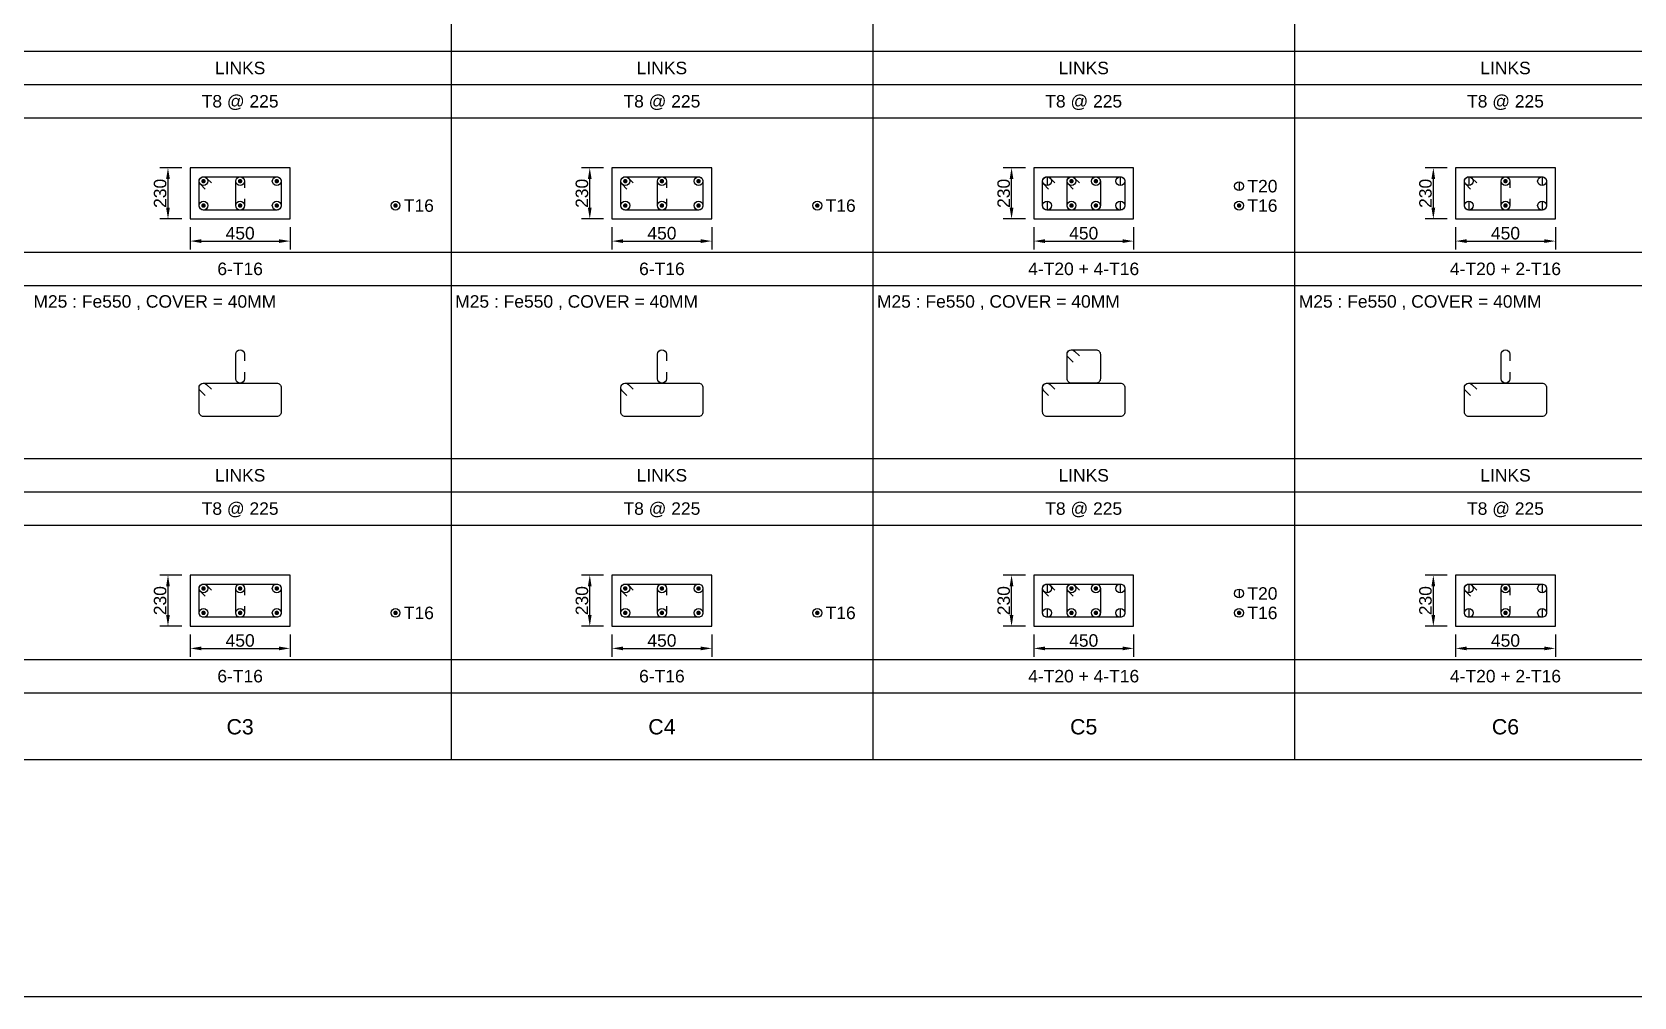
# Model space of a CAD drawing. Header units: inches. Extents: x -816171 to 9366335, y -450961 to 689132.
# Drawn here: x -212168 to -183303, y -22508 to -5119 of the extents above; entities that cross this region are included whole.
import ezdxf
from ezdxf.enums import TextEntityAlignment as Align

# ---------------------------------------------------------------- set-up
doc = ezdxf.new("R2010")
doc.units = ezdxf.units.IN
doc.header["$MEASUREMENT"] = 0
for name, color, linetype in [('Concrete Line', 2, 'Continuous'), ('Dim', 31, 'Continuous'), ('Link', 225, 'Continuous'), ('Reinforcement', 130, 'Continuous'), ('Schedule Border', 60, 'Continuous'), ('Schedule Header', 4, 'Continuous'), ('Schedule Line', 60, 'Continuous'), ('Text', 31, 'Continuous')]:
    doc.layers.add(name, color=color, linetype=linetype)
doc.styles.add('SC-COL1', font='SansSerif')
doc.styles.add('SC-COL2', font='SansSerif')
doc.dimstyles.new('ColumnSch', dxfattribs={"dimtxt": 225, "dimasz": 200, "dimexe": 150, "dimexo": 150, "dimgap": 25, "dimtad": 1, "dimtoh": 1, "dimdec": 4, "dimzin": 0, "dimdsep": 46, "dimtxsty": 'SC-COL2', "dimcen": 0.09, "dimclrd": 8, "dimclre": 8, "dimclrt": 31, "dimadec": 0, "dimazin": 0, "dimtfac": 1, "dimtdec": 0, "dimtix": 1, "dimtofl": 0, "dimtmove": 0, "dimatfit": 3, "dimfxl": 1, "dimtolj": 1, "dimtzin": 0, "dimarcsym": 0})

# ---------------------------------------------------------------- blocks, each defined once
blk = doc.blocks.new('*D250')
at = {"layer": 'DEFPOINTS', "color": 0, "transparency": 16777216}
for p in [(-209318, -15826), (-207518, -15826), (-207518, -16226)]:
    blk.add_point(p, dxfattribs=at)
at = {"layer": 'Dim', "color": 8, "lineweight": -2, "transparency": 16777216}
for p, q in [((-209318, -15976), (-209318, -16376)), ((-207518, -15976), (-207518, -16376)), ((-209118, -16226), (-207718, -16226))]:
    blk.add_line(p, q, dxfattribs=at)
at = {"layer": 'Dim', "color": 8, "transparency": 16777216}
for points in [[(-209118, -16193), (-209118, -16260), (-209318, -16226)], [(-207718, -16193), (-207718, -16260), (-207518, -16226)]]:
    blk.add_solid(points, dxfattribs=at)
at = {"layer": 'Dim', "color": 31, "transparency": 16777216, "insert": (-208418, -16085), "char_height": 225, "attachment_point": 5, "style": 'SC-COL2'}
blk.add_mtext('\\A1;450', dxfattribs=at)
blk = doc.blocks.new('*D251')
at = {"layer": 'DEFPOINTS', "color": 0, "transparency": 16777216}
for p in [(-209718, -14906), (-209318, -14906), (-209318, -15826)]:
    blk.add_point(p, dxfattribs=at)
at = {"layer": 'Dim', "color": 8, "lineweight": -2, "transparency": 16777216}
for p, q in [((-209468, -14906), (-209868, -14906)), ((-209718, -15626), (-209718, -15106)), ((-209468, -15826), (-209868, -15826))]:
    blk.add_line(p, q, dxfattribs=at)
at = {"layer": 'Dim', "color": 8, "transparency": 16777216}
for points in [[(-209752, -15106), (-209685, -15106), (-209718, -14906)], [(-209752, -15626), (-209685, -15626), (-209718, -15826)]]:
    blk.add_solid(points, dxfattribs=at)
at = {"layer": 'Dim', "color": 31, "transparency": 16777216, "insert": (-209859, -15366), "char_height": 225, "attachment_point": 5, "rotation": 90, "style": 'SC-COL2'}
blk.add_mtext('\\A1;230', dxfattribs=at)
blk = doc.blocks.new('*D262')
at = {"layer": 'DEFPOINTS', "color": 0, "transparency": 16777216}
for p in [(-209318, -8486), (-207518, -8486), (-207518, -8886)]:
    blk.add_point(p, dxfattribs=at)
at = {"layer": 'Dim', "color": 8, "lineweight": -2, "transparency": 16777216}
for p, q in [((-209318, -8636), (-209318, -9036)), ((-207518, -8636), (-207518, -9036)), ((-209118, -8886), (-207718, -8886))]:
    blk.add_line(p, q, dxfattribs=at)
at = {"layer": 'Dim', "color": 8, "transparency": 16777216}
for points in [[(-209118, -8853), (-209118, -8920), (-209318, -8886)], [(-207718, -8853), (-207718, -8920), (-207518, -8886)]]:
    blk.add_solid(points, dxfattribs=at)
at = {"layer": 'Dim', "color": 31, "transparency": 16777216, "insert": (-208418, -8745), "char_height": 225, "attachment_point": 5, "style": 'SC-COL2'}
blk.add_mtext('\\A1;450', dxfattribs=at)
blk = doc.blocks.new('*D263')
at = {"layer": 'DEFPOINTS', "color": 0, "transparency": 16777216}
for p in [(-209718, -7566), (-209318, -7566), (-209318, -8486)]:
    blk.add_point(p, dxfattribs=at)
at = {"layer": 'Dim', "color": 8, "lineweight": -2, "transparency": 16777216}
for p, q in [((-209468, -7566), (-209868, -7566)), ((-209718, -8286), (-209718, -7766)), ((-209468, -8486), (-209868, -8486))]:
    blk.add_line(p, q, dxfattribs=at)
at = {"layer": 'Dim', "color": 8, "transparency": 16777216}
for points in [[(-209752, -7766), (-209685, -7766), (-209718, -7566)], [(-209752, -8286), (-209685, -8286), (-209718, -8486)]]:
    blk.add_solid(points, dxfattribs=at)
at = {"layer": 'Dim', "color": 31, "transparency": 16777216, "insert": (-209859, -8026), "char_height": 225, "attachment_point": 5, "rotation": 90, "style": 'SC-COL2'}
blk.add_mtext('\\A1;230', dxfattribs=at)
blk = doc.blocks.new('*D256')
at = {"layer": 'DEFPOINTS', "color": 0, "transparency": 16777216}
for p in [(-201718, -15826), (-199918, -15826), (-199918, -16226)]:
    blk.add_point(p, dxfattribs=at)
at = {"layer": 'Dim', "color": 8, "lineweight": -2, "transparency": 16777216}
for p, q in [((-201718, -15976), (-201718, -16376)), ((-199918, -15976), (-199918, -16376)), ((-201518, -16226), (-200118, -16226))]:
    blk.add_line(p, q, dxfattribs=at)
at = {"layer": 'Dim', "color": 8, "transparency": 16777216}
for points in [[(-201518, -16193), (-201518, -16260), (-201718, -16226)], [(-200118, -16193), (-200118, -16260), (-199918, -16226)]]:
    blk.add_solid(points, dxfattribs=at)
at = {"layer": 'Dim', "color": 31, "transparency": 16777216, "insert": (-200818, -16085), "char_height": 225, "attachment_point": 5, "style": 'SC-COL2'}
blk.add_mtext('\\A1;450', dxfattribs=at)
blk = doc.blocks.new('*D257')
at = {"layer": 'DEFPOINTS', "color": 0, "transparency": 16777216}
for p in [(-202118, -14906), (-201718, -14906), (-201718, -15826)]:
    blk.add_point(p, dxfattribs=at)
at = {"layer": 'Dim', "color": 8, "lineweight": -2, "transparency": 16777216}
for p, q in [((-201868, -14906), (-202268, -14906)), ((-202118, -15626), (-202118, -15106)), ((-201868, -15826), (-202268, -15826))]:
    blk.add_line(p, q, dxfattribs=at)
at = {"layer": 'Dim', "color": 8, "transparency": 16777216}
for points in [[(-202152, -15106), (-202085, -15106), (-202118, -14906)], [(-202152, -15626), (-202085, -15626), (-202118, -15826)]]:
    blk.add_solid(points, dxfattribs=at)
at = {"layer": 'Dim', "color": 31, "transparency": 16777216, "insert": (-202259, -15366), "char_height": 225, "attachment_point": 5, "rotation": 90, "style": 'SC-COL2'}
blk.add_mtext('\\A1;230', dxfattribs=at)
blk = doc.blocks.new('*D258')
at = {"layer": 'DEFPOINTS', "color": 0, "transparency": 16777216}
for p in [(-201718, -8486), (-199918, -8486), (-199918, -8886)]:
    blk.add_point(p, dxfattribs=at)
at = {"layer": 'Dim', "color": 8, "lineweight": -2, "transparency": 16777216}
for p, q in [((-201718, -8636), (-201718, -9036)), ((-199918, -8636), (-199918, -9036)), ((-201518, -8886), (-200118, -8886))]:
    blk.add_line(p, q, dxfattribs=at)
at = {"layer": 'Dim', "color": 8, "transparency": 16777216}
for points in [[(-201518, -8853), (-201518, -8920), (-201718, -8886)], [(-200118, -8853), (-200118, -8920), (-199918, -8886)]]:
    blk.add_solid(points, dxfattribs=at)
at = {"layer": 'Dim', "color": 31, "transparency": 16777216, "insert": (-200818, -8745), "char_height": 225, "attachment_point": 5, "style": 'SC-COL2'}
blk.add_mtext('\\A1;450', dxfattribs=at)
blk = doc.blocks.new('*D259')
at = {"layer": 'DEFPOINTS', "color": 0, "transparency": 16777216}
for p in [(-202118, -7566), (-201718, -7566), (-201718, -8486)]:
    blk.add_point(p, dxfattribs=at)
at = {"layer": 'Dim', "color": 8, "lineweight": -2, "transparency": 16777216}
for p, q in [((-201868, -7566), (-202268, -7566)), ((-202118, -8286), (-202118, -7766)), ((-201868, -8486), (-202268, -8486))]:
    blk.add_line(p, q, dxfattribs=at)
at = {"layer": 'Dim', "color": 8, "transparency": 16777216}
for points in [[(-202152, -7766), (-202085, -7766), (-202118, -7566)], [(-202152, -8286), (-202085, -8286), (-202118, -8486)]]:
    blk.add_solid(points, dxfattribs=at)
at = {"layer": 'Dim', "color": 31, "transparency": 16777216, "insert": (-202259, -8026), "char_height": 225, "attachment_point": 5, "rotation": 90, "style": 'SC-COL2'}
blk.add_mtext('\\A1;230', dxfattribs=at)
blk = doc.blocks.new('*D268')
at = {"layer": 'DEFPOINTS', "color": 0, "transparency": 16777216}
for p in [(-194118, -15826), (-192318, -15826), (-192318, -16226)]:
    blk.add_point(p, dxfattribs=at)
at = {"layer": 'Dim', "color": 8, "lineweight": -2, "transparency": 16777216}
for p, q in [((-194118, -15976), (-194118, -16376)), ((-192318, -15976), (-192318, -16376)), ((-193918, -16226), (-192518, -16226))]:
    blk.add_line(p, q, dxfattribs=at)
at = {"layer": 'Dim', "color": 8, "transparency": 16777216}
for points in [[(-193918, -16193), (-193918, -16260), (-194118, -16226)], [(-192518, -16193), (-192518, -16260), (-192318, -16226)]]:
    blk.add_solid(points, dxfattribs=at)
at = {"layer": 'Dim', "color": 31, "transparency": 16777216, "insert": (-193218, -16085), "char_height": 225, "attachment_point": 5, "style": 'SC-COL2'}
blk.add_mtext('\\A1;450', dxfattribs=at)
blk = doc.blocks.new('*D269')
at = {"layer": 'DEFPOINTS', "color": 0, "transparency": 16777216}
for p in [(-194518, -14906), (-194118, -14906), (-194118, -15826)]:
    blk.add_point(p, dxfattribs=at)
at = {"layer": 'Dim', "color": 8, "lineweight": -2, "transparency": 16777216}
for p, q in [((-194268, -14906), (-194668, -14906)), ((-194518, -15626), (-194518, -15106)), ((-194268, -15826), (-194668, -15826))]:
    blk.add_line(p, q, dxfattribs=at)
at = {"layer": 'Dim', "color": 8, "transparency": 16777216}
for points in [[(-194552, -15106), (-194485, -15106), (-194518, -14906)], [(-194552, -15626), (-194485, -15626), (-194518, -15826)]]:
    blk.add_solid(points, dxfattribs=at)
at = {"layer": 'Dim', "color": 31, "transparency": 16777216, "insert": (-194659, -15366), "char_height": 225, "attachment_point": 5, "rotation": 90, "style": 'SC-COL2'}
blk.add_mtext('\\A1;230', dxfattribs=at)
blk = doc.blocks.new('*D274')
at = {"layer": 'DEFPOINTS', "color": 0, "transparency": 16777216}
for p in [(-194118, -8486), (-192318, -8486), (-192318, -8886)]:
    blk.add_point(p, dxfattribs=at)
at = {"layer": 'Dim', "color": 8, "lineweight": -2, "transparency": 16777216}
for p, q in [((-194118, -8636), (-194118, -9036)), ((-192318, -8636), (-192318, -9036)), ((-193918, -8886), (-192518, -8886))]:
    blk.add_line(p, q, dxfattribs=at)
at = {"layer": 'Dim', "color": 8, "transparency": 16777216}
for points in [[(-193918, -8853), (-193918, -8920), (-194118, -8886)], [(-192518, -8853), (-192518, -8920), (-192318, -8886)]]:
    blk.add_solid(points, dxfattribs=at)
at = {"layer": 'Dim', "color": 31, "transparency": 16777216, "insert": (-193218, -8745), "char_height": 225, "attachment_point": 5, "style": 'SC-COL2'}
blk.add_mtext('\\A1;450', dxfattribs=at)
blk = doc.blocks.new('*D275')
at = {"layer": 'DEFPOINTS', "color": 0, "transparency": 16777216}
for p in [(-194518, -7566), (-194118, -7566), (-194118, -8486)]:
    blk.add_point(p, dxfattribs=at)
at = {"layer": 'Dim', "color": 8, "lineweight": -2, "transparency": 16777216}
for p, q in [((-194268, -7566), (-194668, -7566)), ((-194518, -8286), (-194518, -7766)), ((-194268, -8486), (-194668, -8486))]:
    blk.add_line(p, q, dxfattribs=at)
at = {"layer": 'Dim', "color": 8, "transparency": 16777216}
for points in [[(-194552, -7766), (-194485, -7766), (-194518, -7566)], [(-194552, -8286), (-194485, -8286), (-194518, -8486)]]:
    blk.add_solid(points, dxfattribs=at)
at = {"layer": 'Dim', "color": 31, "transparency": 16777216, "insert": (-194659, -8026), "char_height": 225, "attachment_point": 5, "rotation": 90, "style": 'SC-COL2'}
blk.add_mtext('\\A1;230', dxfattribs=at)
blk = doc.blocks.new('*D272')
at = {"layer": 'DEFPOINTS', "color": 0, "transparency": 16777216}
for p in [(-186518, -15826), (-184718, -15826), (-184718, -16226)]:
    blk.add_point(p, dxfattribs=at)
at = {"layer": 'Dim', "color": 8, "lineweight": -2, "transparency": 16777216}
for p, q in [((-186518, -15976), (-186518, -16376)), ((-184718, -15976), (-184718, -16376)), ((-186318, -16226), (-184918, -16226))]:
    blk.add_line(p, q, dxfattribs=at)
at = {"layer": 'Dim', "color": 8, "transparency": 16777216}
for points in [[(-186318, -16193), (-186318, -16260), (-186518, -16226)], [(-184918, -16193), (-184918, -16260), (-184718, -16226)]]:
    blk.add_solid(points, dxfattribs=at)
at = {"layer": 'Dim', "color": 31, "transparency": 16777216, "insert": (-185618, -16085), "char_height": 225, "attachment_point": 5, "style": 'SC-COL2'}
blk.add_mtext('\\A1;450', dxfattribs=at)
blk = doc.blocks.new('*D273')
at = {"layer": 'DEFPOINTS', "color": 0, "transparency": 16777216}
for p in [(-186918, -14906), (-186518, -14906), (-186518, -15826)]:
    blk.add_point(p, dxfattribs=at)
at = {"layer": 'Dim', "color": 8, "lineweight": -2, "transparency": 16777216}
for p, q in [((-186668, -14906), (-187068, -14906)), ((-186918, -15626), (-186918, -15106)), ((-186668, -15826), (-187068, -15826))]:
    blk.add_line(p, q, dxfattribs=at)
at = {"layer": 'Dim', "color": 8, "transparency": 16777216}
for points in [[(-186952, -15106), (-186885, -15106), (-186918, -14906)], [(-186952, -15626), (-186885, -15626), (-186918, -15826)]]:
    blk.add_solid(points, dxfattribs=at)
at = {"layer": 'Dim', "color": 31, "transparency": 16777216, "insert": (-187059, -15366), "char_height": 225, "attachment_point": 5, "rotation": 90, "style": 'SC-COL2'}
blk.add_mtext('\\A1;230', dxfattribs=at)
blk = doc.blocks.new('*D278')
at = {"layer": 'DEFPOINTS', "color": 0, "transparency": 16777216}
for p in [(-186518, -8486), (-184718, -8486), (-184718, -8886)]:
    blk.add_point(p, dxfattribs=at)
at = {"layer": 'Dim', "color": 8, "lineweight": -2, "transparency": 16777216}
for p, q in [((-186518, -8636), (-186518, -9036)), ((-184718, -8636), (-184718, -9036)), ((-186318, -8886), (-184918, -8886))]:
    blk.add_line(p, q, dxfattribs=at)
at = {"layer": 'Dim', "color": 8, "transparency": 16777216}
for points in [[(-186318, -8853), (-186318, -8920), (-186518, -8886)], [(-184918, -8853), (-184918, -8920), (-184718, -8886)]]:
    blk.add_solid(points, dxfattribs=at)
at = {"layer": 'Dim', "color": 31, "transparency": 16777216, "insert": (-185618, -8745), "char_height": 225, "attachment_point": 5, "style": 'SC-COL2'}
blk.add_mtext('\\A1;450', dxfattribs=at)
blk = doc.blocks.new('*D279')
at = {"layer": 'DEFPOINTS', "color": 0, "transparency": 16777216}
for p in [(-186918, -7566), (-186518, -7566), (-186518, -8486)]:
    blk.add_point(p, dxfattribs=at)
at = {"layer": 'Dim', "color": 8, "lineweight": -2, "transparency": 16777216}
for p, q in [((-186668, -7566), (-187068, -7566)), ((-186918, -8286), (-186918, -7766)), ((-186668, -8486), (-187068, -8486))]:
    blk.add_line(p, q, dxfattribs=at)
at = {"layer": 'Dim', "color": 8, "transparency": 16777216}
for points in [[(-186952, -7766), (-186885, -7766), (-186918, -7566)], [(-186952, -8286), (-186885, -8286), (-186918, -8486)]]:
    blk.add_solid(points, dxfattribs=at)
at = {"layer": 'Dim', "color": 31, "transparency": 16777216, "insert": (-187059, -8026), "char_height": 225, "attachment_point": 5, "rotation": 90, "style": 'SC-COL2'}
blk.add_mtext('\\A1;230', dxfattribs=at)

msp = doc.modelspace()

# ---------------------------------------------------------------- linework, layer by layer
msp.add_line((-181417.4681, -22507.8199), (-266927.7018, -22507.8199))
at = {"layer": 'Concrete Line'}
for points in [[(-207518.25711, -7566.22543), (-209318.25711, -7566.22543)], [(-209318.25711, -7566.22543), (-209318.25711, -8486.22543)], [(-207518.25711, -8486.22543), (-207518.25711, -7566.22543)], [(-199918.25711, -7566.22543), (-201718.25711, -7566.22543)], [(-201718.25711, -7566.22543), (-201718.25711, -8486.22543)], [(-199918.25711, -8486.22543), (-199918.25711, -7566.22543)], [(-192318.25711, -7566.22543), (-194118.25711, -7566.22543)], [(-194118.25711, -7566.22543), (-194118.25711, -8486.22543)], [(-192318.25711, -8486.22543), (-192318.25711, -7566.22543)], [(-184718.25711, -7566.22543), (-186518.25711, -7566.22543)], [(-186518.25711, -7566.22543), (-186518.25711, -8486.22543)], [(-184718.25711, -8486.22543), (-184718.25711, -7566.22543)], [(-209318.25711, -8486.22543), (-207518.25711, -8486.22543)], [(-201718.25711, -8486.22543), (-199918.25711, -8486.22543)], [(-194118.25711, -8486.22543), (-192318.25711, -8486.22543)], [(-186518.25711, -8486.22543), (-184718.25711, -8486.22543)], [(-207518.25711, -14906.22543), (-209318.25711, -14906.22543)], [(-209318.25711, -14906.22543), (-209318.25711, -15826.22543)], [(-207518.25711, -15826.22543), (-207518.25711, -14906.22543)], [(-199918.25711, -14906.22543), (-201718.25711, -14906.22543)], [(-201718.25711, -14906.22543), (-201718.25711, -15826.22543)], [(-199918.25711, -15826.22543), (-199918.25711, -14906.22543)], [(-192318.25711, -14906.22543), (-194118.25711, -14906.22543)], [(-194118.25711, -14906.22543), (-194118.25711, -15826.22543)], [(-192318.25711, -15826.22543), (-192318.25711, -14906.22543)], [(-184718.25711, -14906.22543), (-186518.25711, -14906.22543)], [(-186518.25711, -14906.22543), (-186518.25711, -15826.22543)], [(-184718.25711, -15826.22543), (-184718.25711, -14906.22543)], [(-209318.25711, -15826.22543), (-207518.25711, -15826.22543)], [(-201718.25711, -15826.22543), (-199918.25711, -15826.22543)], [(-194118.25711, -15826.22543), (-192318.25711, -15826.22543)], [(-186518.25711, -15826.22543), (-184718.25711, -15826.22543)]]:
    msp.add_lwpolyline(points, dxfattribs=at)
at = {"layer": 'Link'}
for points in [[(-209049.97309, -7947.64684), (-209134.82575, -7862.79387, -0.6681779738), (-209078.25711, -7726.22543), (-207758.25711, -7726.22543, -0.4142135624), (-207678.25711, -7806.22543), (-207678.25711, -8246.22543, -0.4142135624), (-207758.25711, -8326.22543), (-209078.25711, -8326.22543, -0.4142135624), (-209158.25711, -8246.22543), (-209158.25711, -7806.22543, -0.6681793021), (-209021.68846, -7749.65699), (-208936.8358, -7834.50996)], [(-208338.25711, -8126.22543), (-208338.25711, -8246.22543, -1), (-208498.25711, -8246.22543), (-208498.25711, -7806.22543, -1), (-208338.25711, -7806.22543), (-208338.25711, -7926.22543)], [(-201449.97309, -7947.64684), (-201534.82575, -7862.79387, -0.6681779738), (-201478.25711, -7726.22543), (-200158.25711, -7726.22543, -0.4142135624), (-200078.25711, -7806.22543), (-200078.25711, -8246.22543, -0.4142135624), (-200158.25711, -8326.22543), (-201478.25711, -8326.22543, -0.4142135624), (-201558.25711, -8246.22543), (-201558.25711, -7806.22543, -0.6681793021), (-201421.68846, -7749.65699), (-201336.8358, -7834.50996)], [(-200738.25711, -8126.22543), (-200738.25711, -8246.22543, -1), (-200898.25711, -8246.22543), (-200898.25711, -7806.22543, -1), (-200738.25711, -7806.22543), (-200738.25711, -7926.22543)], [(-193849.97309, -7947.64684), (-193934.82575, -7862.79387, -0.6681779738), (-193878.25711, -7726.22543), (-192558.25711, -7726.22543, -0.4142135624), (-192478.25711, -7806.22543), (-192478.25711, -8246.22543, -0.4142135624), (-192558.25711, -8326.22543), (-193878.25711, -8326.22543, -0.4142135624), (-193958.25711, -8246.22543), (-193958.25711, -7806.22543, -0.6681793021), (-193821.68846, -7749.65699), (-193736.8358, -7834.50996)], [(-193409.97309, -7947.64684), (-193494.82575, -7862.79387, -0.6681779738), (-193438.25711, -7726.22543), (-192998.25711, -7726.22543, -0.4142135624), (-192918.25711, -7806.22543), (-192918.25711, -8246.22543, -0.4142135624), (-192998.25711, -8326.22543), (-193438.25711, -8326.22543, -0.4142135624), (-193518.25711, -8246.22543), (-193518.25711, -7806.22543, -0.6681793021), (-193381.68846, -7749.65699), (-193296.8358, -7834.50996)], [(-186249.97309, -7947.64684), (-186334.82575, -7862.79387, -0.6681779738), (-186278.25711, -7726.22543), (-184958.25711, -7726.22543, -0.4142135624), (-184878.25711, -7806.22543), (-184878.25711, -8246.22543, -0.4142135624), (-184958.25711, -8326.22543), (-186278.25711, -8326.22543, -0.4142135624), (-186358.25711, -8246.22543), (-186358.25711, -7806.22543, -0.6681793021), (-186221.68846, -7749.65699), (-186136.8358, -7834.50996)], [(-185538.25711, -8126.22543), (-185538.25711, -8246.22543, -1), (-185698.25711, -8246.22543), (-185698.25711, -7806.22543, -1), (-185538.25711, -7806.22543), (-185538.25711, -7926.22543)], [(-208338.25711, -11246.22543), (-208338.25711, -11366.22543, -1), (-208498.25711, -11366.22543), (-208498.25711, -10926.22543, -1), (-208338.25711, -10926.22543), (-208338.25711, -11046.22543)], [(-200738.25711, -11246.22543), (-200738.25711, -11366.22543, -1), (-200898.25711, -11366.22543), (-200898.25711, -10926.22543, -1), (-200738.25711, -10926.22543), (-200738.25711, -11046.22543)], [(-193409.97309, -11067.64684), (-193494.82575, -10982.79387, -0.6681779738), (-193438.25711, -10846.22543), (-192998.25711, -10846.22543, -0.4142135624), (-192918.25711, -10926.22543), (-192918.25711, -11366.22543, -0.4142135624), (-192998.25711, -11446.22543), (-193438.25711, -11446.22543, -0.4142135624), (-193518.25711, -11366.22543), (-193518.25711, -10926.22543, -0.6681793021), (-193381.68846, -10869.65699), (-193296.8358, -10954.50996)], [(-185538.25711, -11246.22543), (-185538.25711, -11366.22543, -1), (-185698.25711, -11366.22543), (-185698.25711, -10926.22543, -1), (-185538.25711, -10926.22543), (-185538.25711, -11046.22543)], [(-209049.97309, -11667.64684), (-209134.82575, -11582.79387, -0.6681779738), (-209078.25711, -11446.22543), (-207758.25711, -11446.22543, -0.4142135624), (-207678.25711, -11526.22543), (-207678.25711, -11966.22543, -0.4142135624), (-207758.25711, -12046.22543), (-209078.25711, -12046.22543, -0.4142135624), (-209158.25711, -11966.22543), (-209158.25711, -11526.22543, -0.6681793021), (-209021.68846, -11469.65699), (-208936.8358, -11554.50996)], [(-201449.97309, -11667.64684), (-201534.82575, -11582.79387, -0.6681779738), (-201478.25711, -11446.22543), (-200158.25711, -11446.22543, -0.4142135624), (-200078.25711, -11526.22543), (-200078.25711, -11966.22543, -0.4142135624), (-200158.25711, -12046.22543), (-201478.25711, -12046.22543, -0.4142135624), (-201558.25711, -11966.22543), (-201558.25711, -11526.22543, -0.6681793021), (-201421.68846, -11469.65699), (-201336.8358, -11554.50996)], [(-193849.97309, -11667.64684), (-193934.82575, -11582.79387, -0.6681779738), (-193878.25711, -11446.22543), (-192558.25711, -11446.22543, -0.4142135624), (-192478.25711, -11526.22543), (-192478.25711, -11966.22543, -0.4142135624), (-192558.25711, -12046.22543), (-193878.25711, -12046.22543, -0.4142135624), (-193958.25711, -11966.22543), (-193958.25711, -11526.22543, -0.6681793021), (-193821.68846, -11469.65699), (-193736.8358, -11554.50996)], [(-186249.97309, -11667.64684), (-186334.82575, -11582.79387, -0.6681779738), (-186278.25711, -11446.22543), (-184958.25711, -11446.22543, -0.4142135624), (-184878.25711, -11526.22543), (-184878.25711, -11966.22543, -0.4142135624), (-184958.25711, -12046.22543), (-186278.25711, -12046.22543, -0.4142135624), (-186358.25711, -11966.22543), (-186358.25711, -11526.22543, -0.6681793021), (-186221.68846, -11469.65699), (-186136.8358, -11554.50996)], [(-209049.97309, -15287.64684), (-209134.82575, -15202.79387, -0.6681779738), (-209078.25711, -15066.22543), (-207758.25711, -15066.22543, -0.4142135624), (-207678.25711, -15146.22543), (-207678.25711, -15586.22543, -0.4142135624), (-207758.25711, -15666.22543), (-209078.25711, -15666.22543, -0.4142135624), (-209158.25711, -15586.22543), (-209158.25711, -15146.22543, -0.6681793021), (-209021.68846, -15089.65699), (-208936.8358, -15174.50996)], [(-208338.25711, -15466.22543), (-208338.25711, -15586.22543, -1), (-208498.25711, -15586.22543), (-208498.25711, -15146.22543, -1), (-208338.25711, -15146.22543), (-208338.25711, -15266.22543)], [(-201449.97309, -15287.64684), (-201534.82575, -15202.79387, -0.6681779738), (-201478.25711, -15066.22543), (-200158.25711, -15066.22543, -0.4142135624), (-200078.25711, -15146.22543), (-200078.25711, -15586.22543, -0.4142135624), (-200158.25711, -15666.22543), (-201478.25711, -15666.22543, -0.4142135624), (-201558.25711, -15586.22543), (-201558.25711, -15146.22543, -0.6681793021), (-201421.68846, -15089.65699), (-201336.8358, -15174.50996)], [(-200738.25711, -15466.22543), (-200738.25711, -15586.22543, -1), (-200898.25711, -15586.22543), (-200898.25711, -15146.22543, -1), (-200738.25711, -15146.22543), (-200738.25711, -15266.22543)], [(-193849.97309, -15287.64684), (-193934.82575, -15202.79387, -0.6681779738), (-193878.25711, -15066.22543), (-192558.25711, -15066.22543, -0.4142135624), (-192478.25711, -15146.22543), (-192478.25711, -15586.22543, -0.4142135624), (-192558.25711, -15666.22543), (-193878.25711, -15666.22543, -0.4142135624), (-193958.25711, -15586.22543), (-193958.25711, -15146.22543, -0.6681793021), (-193821.68846, -15089.65699), (-193736.8358, -15174.50996)], [(-193409.97309, -15287.64684), (-193494.82575, -15202.79387, -0.6681779738), (-193438.25711, -15066.22543), (-192998.25711, -15066.22543, -0.4142135624), (-192918.25711, -15146.22543), (-192918.25711, -15586.22543, -0.4142135624), (-192998.25711, -15666.22543), (-193438.25711, -15666.22543, -0.4142135624), (-193518.25711, -15586.22543), (-193518.25711, -15146.22543, -0.6681793021), (-193381.68846, -15089.65699), (-193296.8358, -15174.50996)], [(-186249.97309, -15287.64684), (-186334.82575, -15202.79387, -0.6681779738), (-186278.25711, -15066.22543), (-184958.25711, -15066.22543, -0.4142135624), (-184878.25711, -15146.22543), (-184878.25711, -15586.22543, -0.4142135624), (-184958.25711, -15666.22543), (-186278.25711, -15666.22543, -0.4142135624), (-186358.25711, -15586.22543), (-186358.25711, -15146.22543, -0.6681793021), (-186221.68846, -15089.65699), (-186136.8358, -15174.50996)], [(-185538.25711, -15466.22543), (-185538.25711, -15586.22543, -1), (-185698.25711, -15586.22543), (-185698.25711, -15146.22543, -1), (-185538.25711, -15146.22543), (-185538.25711, -15266.22543)]]:
    msp.add_lwpolyline(points, format="xyb", dxfattribs=at)
at = {"layer": 'Reinforcement', "color": 130, "const_width": 40}
for points in [[(-209098.25711, -7806.22543, 1), (-209058.25711, -7806.22543, 1)], [(-208438.25711, -7806.22543, 1), (-208398.25711, -7806.22543, 1)], [(-207778.25711, -7806.22543, 1), (-207738.25711, -7806.22543, 1)], [(-201498.25711, -7806.22543, 1), (-201458.25711, -7806.22543, 1)], [(-200838.25711, -7806.22543, 1), (-200798.25711, -7806.22543, 1)], [(-200178.25711, -7806.22543, 1), (-200138.25711, -7806.22543, 1)], [(-193458.25711, -7806.22543, 1), (-193418.25711, -7806.22543, 1)], [(-193018.25711, -7806.22543, 1), (-192978.25711, -7806.22543, 1)], [(-185638.25711, -7806.22543, 1), (-185598.25711, -7806.22543, 1)], [(-209098.25711, -8246.22543, 1), (-209058.25711, -8246.22543, 1)], [(-208438.25711, -8246.22543, 1), (-208398.25711, -8246.22543, 1)], [(-207778.25711, -8246.22543, 1), (-207738.25711, -8246.22543, 1)], [(-205638.25711, -8246.22543, 1), (-205598.25711, -8246.22543, 1)], [(-201498.25711, -8246.22543, 1), (-201458.25711, -8246.22543, 1)], [(-200838.25711, -8246.22543, 1), (-200798.25711, -8246.22543, 1)], [(-200178.25711, -8246.22543, 1), (-200138.25711, -8246.22543, 1)], [(-198038.25711, -8246.22543, 1), (-197998.25711, -8246.22543, 1)], [(-193458.25711, -8246.22543, 1), (-193418.25711, -8246.22543, 1)], [(-193018.25711, -8246.22543, 1), (-192978.25711, -8246.22543, 1)], [(-190438.25711, -8246.22543, 1), (-190398.25711, -8246.22543, 1)], [(-185638.25711, -8246.22543, 1), (-185598.25711, -8246.22543, 1)], [(-209098.25711, -15146.22543, 1), (-209058.25711, -15146.22543, 1)], [(-208438.25711, -15146.22543, 1), (-208398.25711, -15146.22543, 1)], [(-207778.25711, -15146.22543, 1), (-207738.25711, -15146.22543, 1)], [(-201498.25711, -15146.22543, 1), (-201458.25711, -15146.22543, 1)], [(-200838.25711, -15146.22543, 1), (-200798.25711, -15146.22543, 1)], [(-200178.25711, -15146.22543, 1), (-200138.25711, -15146.22543, 1)], [(-193458.25711, -15146.22543, 1), (-193418.25711, -15146.22543, 1)], [(-193018.25711, -15146.22543, 1), (-192978.25711, -15146.22543, 1)], [(-185638.25711, -15146.22543, 1), (-185598.25711, -15146.22543, 1)], [(-209098.25711, -15586.22543, 1), (-209058.25711, -15586.22543, 1)], [(-208438.25711, -15586.22543, 1), (-208398.25711, -15586.22543, 1)], [(-207778.25711, -15586.22543, 1), (-207738.25711, -15586.22543, 1)], [(-205638.25711, -15586.22543, 1), (-205598.25711, -15586.22543, 1)], [(-201498.25711, -15586.22543, 1), (-201458.25711, -15586.22543, 1)], [(-200838.25711, -15586.22543, 1), (-200798.25711, -15586.22543, 1)], [(-200178.25711, -15586.22543, 1), (-200138.25711, -15586.22543, 1)], [(-198038.25711, -15586.22543, 1), (-197998.25711, -15586.22543, 1)], [(-193458.25711, -15586.22543, 1), (-193418.25711, -15586.22543, 1)], [(-193018.25711, -15586.22543, 1), (-192978.25711, -15586.22543, 1)], [(-190438.25711, -15586.22543, 1), (-190398.25711, -15586.22543, 1)], [(-185638.25711, -15586.22543, 1), (-185598.25711, -15586.22543, 1)]]:
    msp.add_lwpolyline(points, format="xyb", close=True, dxfattribs=at)
at = {"layer": 'Reinforcement', "color": 130}
for points in [[(-193878.25711, -7726.22543), (-193878.25711, -7886.22543)], [(-192558.25711, -7726.22543), (-192558.25711, -7886.22543)], [(-186278.25711, -7726.22543), (-186278.25711, -7886.22543)], [(-184958.25711, -7726.22543), (-184958.25711, -7886.22543)], [(-190418.25711, -7816.22543), (-190418.25711, -7976.22543)], [(-193878.25711, -8166.22543), (-193878.25711, -8326.22543)], [(-192558.25711, -8166.22543), (-192558.25711, -8326.22543)], [(-186278.25711, -8166.22543), (-186278.25711, -8326.22543)], [(-184958.25711, -8166.22543), (-184958.25711, -8326.22543)], [(-193878.25711, -15066.22543), (-193878.25711, -15226.22543)], [(-192558.25711, -15066.22543), (-192558.25711, -15226.22543)], [(-190418.25711, -15156.22543), (-190418.25711, -15316.22543)], [(-186278.25711, -15066.22543), (-186278.25711, -15226.22543)], [(-184958.25711, -15066.22543), (-184958.25711, -15226.22543)], [(-193878.25711, -15506.22543), (-193878.25711, -15666.22543)], [(-192558.25711, -15506.22543), (-192558.25711, -15666.22543)], [(-186278.25711, -15506.22543), (-186278.25711, -15666.22543)], [(-184958.25711, -15506.22543), (-184958.25711, -15666.22543)]]:
    msp.add_lwpolyline(points, dxfattribs=at)
for centre in [(-209078.25711, -7806.22543), (-208418.25711, -7806.22543), (-207758.25711, -7806.22543), (-201478.25711, -7806.22543), (-200818.25711, -7806.22543), (-200158.25711, -7806.22543), (-193878.25711, -7806.22543), (-193438.25711, -7806.22543), (-192998.25711, -7806.22543), (-192558.25711, -7806.22543), (-186278.25711, -7806.22543), (-185618.25711, -7806.22543), (-184958.25711, -7806.22543), (-190418.25711, -7896.22543), (-209078.25711, -8246.22543), (-208418.25711, -8246.22543), (-207758.25711, -8246.22543), (-205618.25711, -8246.22543), (-201478.25711, -8246.22543), (-200818.25711, -8246.22543), (-200158.25711, -8246.22543), (-198018.25711, -8246.22543), (-193878.25711, -8246.22543), (-193438.25711, -8246.22543), (-192998.25711, -8246.22543), (-192558.25711, -8246.22543), (-190418.25711, -8246.22543), (-186278.25711, -8246.22543), (-185618.25711, -8246.22543), (-184958.25711, -8246.22543), (-209078.25711, -15146.22543), (-208418.25711, -15146.22543), (-207758.25711, -15146.22543), (-201478.25711, -15146.22543), (-200818.25711, -15146.22543), (-200158.25711, -15146.22543), (-193878.25711, -15146.22543), (-193438.25711, -15146.22543), (-192998.25711, -15146.22543), (-192558.25711, -15146.22543), (-190418.25711, -15236.22543), (-186278.25711, -15146.22543), (-185618.25711, -15146.22543), (-184958.25711, -15146.22543), (-209078.25711, -15586.22543), (-208418.25711, -15586.22543), (-207758.25711, -15586.22543), (-205618.25711, -15586.22543), (-201478.25711, -15586.22543), (-200818.25711, -15586.22543), (-200158.25711, -15586.22543), (-198018.25711, -15586.22543), (-193878.25711, -15586.22543), (-193438.25711, -15586.22543), (-192998.25711, -15586.22543), (-192558.25711, -15586.22543), (-190418.25711, -15586.22543), (-186278.25711, -15586.22543), (-185618.25711, -15586.22543), (-184958.25711, -15586.22543)]:
    msp.add_circle(centre, 80, dxfattribs=at)
at = {"layer": 'Schedule Border'}
for p, q in [((-233418.25711, -9686.22543), (-151418.25711, -9686.22543)), ((-233418.25711, -17026.22543), (-151418.25711, -17026.22543)), ((-233418.25711, -18226.22543), (-151418.25711, -18226.22543)), ((-233418.25711, -18226.22543), (-151418.25711, -18226.22543))]:
    msp.add_line(p, q, dxfattribs=at)
at = {"layer": 'Schedule Line'}
for p, q in [((-204618.25711, 27013.77457), (-204618.25711, -18226.22543)), ((-197018.25711, 27013.77457), (-197018.25711, -18226.22543)), ((-189418.25711, 27013.77457), (-189418.25711, -18226.22543)), ((-227418.25711, -5466.22543), (-151418.25711, -5466.22543)), ((-227418.25711, -6066.22543), (-151418.25711, -6066.22543)), ((-227418.25711, -6666.22543), (-151418.25711, -6666.22543)), ((-227418.25711, -9086.22543), (-151418.25711, -9086.22543)), ((-227418.25711, -12806.22543), (-151418.25711, -12806.22543)), ((-227418.25711, -13406.22543), (-151418.25711, -13406.22543)), ((-227418.25711, -14006.22543), (-151418.25711, -14006.22543)), ((-227418.25711, -16426.22543), (-151418.25711, -16426.22543))]:
    msp.add_line(p, q, dxfattribs=at)

# ---------------------------------------------------------------- texts
at = {"layer": 'Schedule Header', "char_height": 275, "attachment_point": 2, "style": 'SC-COL2'}
for s, insert in [('C3', (-208418.25711, -17501.22543)), ('C4', (-200818.25711, -17501.22543)), ('C5', (-193218.25711, -17501.22543)), ('C6', (-185618.25711, -17501.22543))]:
    msp.add_mtext(s, dxfattribs=dict(at, insert=insert))
at = {"layer": 'Text', "style": 'SC-COL1'}
for s, p in [('LINKS', (-208418.25711, -5766.22543)), ('LINKS', (-200818.25711, -5766.22543)), ('LINKS', (-193218.25711, -5766.22543)), ('LINKS', (-185618.25711, -5766.22543)), ('T8 @ 225', (-208418.25711, -6366.22543)), ('T8 @ 225', (-200818.25711, -6366.22543)), ('T8 @ 225', (-193218.25711, -6366.22543)), ('T8 @ 225', (-185618.25711, -6366.22543)), ('6-T16', (-208418.25711, -9386.22543)), ('6-T16', (-200818.25711, -9386.22543)), ('4-T20 + 4-T16', (-193218.25711, -9386.22543)), ('4-T20 + 2-T16', (-185618.25711, -9386.22543)), ('LINKS', (-208418.25711, -13106.22543)), ('LINKS', (-200818.25711, -13106.22543)), ('LINKS', (-193218.25711, -13106.22543)), ('LINKS', (-185618.25711, -13106.22543)), ('T8 @ 225', (-208418.25711, -13706.22543)), ('T8 @ 225', (-200818.25711, -13706.22543)), ('T8 @ 225', (-193218.25711, -13706.22543)), ('T8 @ 225', (-185618.25711, -13706.22543)), ('6-T16', (-208418.25711, -16726.22543)), ('6-T16', (-200818.25711, -16726.22543)), ('4-T20 + 4-T16', (-193218.25711, -16726.22543)), ('4-T20 + 2-T16', (-185618.25711, -16726.22543))]:
    msp.add_text(s, height=225, dxfattribs=at).set_placement(p, align=Align.MIDDLE_CENTER)
for s, p in [('T20', (-190268.25711, -7896.22543)), ('T16', (-205468.25711, -8246.22543)), ('T16', (-197868.25711, -8246.22543)), ('T16', (-190268.25711, -8246.22543)), ('T20', (-190268.25711, -15236.22543)), ('T16', (-205468.25711, -15586.22543)), ('T16', (-197868.25711, -15586.22543)), ('T16', (-190268.25711, -15586.22543))]:
    msp.add_text(s, height=225, dxfattribs=at).set_placement(p, align=Align.MIDDLE_LEFT)
for p in [(-212143.25711, -10086.22543), (-204543.25711, -10086.22543), (-196943.25711, -10086.22543), (-189343.25711, -10086.22543)]:
    msp.add_text('M25 : Fe550 , COVER = 40MM', height=225, dxfattribs=at).set_placement(p)

# ---------------------------------------------------------------- dimensions: what is measured, and where the dimension line sits
at = {"layer": 'Dim'}
for p1, p2, distance, text, picture, middle in [((-209318.25711, -8486.22543), (-209318.25711, -7566.22543), 400, '230', '*D263', (-209859.30649, -8026.22543)), ((-201718.25711, -8486.22543), (-201718.25711, -7566.22543), 400, '230', '*D259', (-202259.30649, -8026.22543)), ((-194118.25711, -8486.22543), (-194118.25711, -7566.22543), 400, '230', '*D275', (-194659.30649, -8026.22543)), ((-186518.25711, -8486.22543), (-186518.25711, -7566.22543), 400, '230', '*D279', (-187059.30649, -8026.22543)), ((-209318.25711, -8486.22543), (-207518.25711, -8486.22543), -400, '450', '*D262', (-208418.25711, -8745.33037)), ((-201718.25711, -8486.22543), (-199918.25711, -8486.22543), -400, '450', '*D258', (-200818.25711, -8745.33037)), ((-194118.25711, -8486.22543), (-192318.25711, -8486.22543), -400, '450', '*D274', (-193218.25711, -8745.33037)), ((-186518.25711, -8486.22543), (-184718.25711, -8486.22543), -400, '450', '*D278', (-185618.25711, -8745.33037)), ((-209318.25711, -15826.22543), (-209318.25711, -14906.22543), 400, '230', '*D251', (-209859.30649, -15366.22543)), ((-201718.25711, -15826.22543), (-201718.25711, -14906.22543), 400, '230', '*D257', (-202259.30649, -15366.22543)), ((-194118.25711, -15826.22543), (-194118.25711, -14906.22543), 400, '230', '*D269', (-194659.30649, -15366.22543)), ((-186518.25711, -15826.22543), (-186518.25711, -14906.22543), 400, '230', '*D273', (-187059.30649, -15366.22543)), ((-209318.25711, -15826.22543), (-207518.25711, -15826.22543), -400, '450', '*D250', (-208418.25711, -16085.33037)), ((-201718.25711, -15826.22543), (-199918.25711, -15826.22543), -400, '450', '*D256', (-200818.25711, -16085.33037)), ((-194118.25711, -15826.22543), (-192318.25711, -15826.22543), -400, '450', '*D268', (-193218.25711, -16085.33037)), ((-186518.25711, -15826.22543), (-184718.25711, -15826.22543), -400, '450', '*D272', (-185618.25711, -16085.33037))]:
    dim = msp.add_aligned_dim(p1=p1, p2=p2, distance=distance, text=text, dimstyle='ColumnSch', override={"dimtofl": 1}, dxfattribs=at)
    dim.commit()
    dim.dimension.update_dxf_attribs({"geometry": picture, "text_midpoint": middle})

doc.saveas('drawing.dxf')
